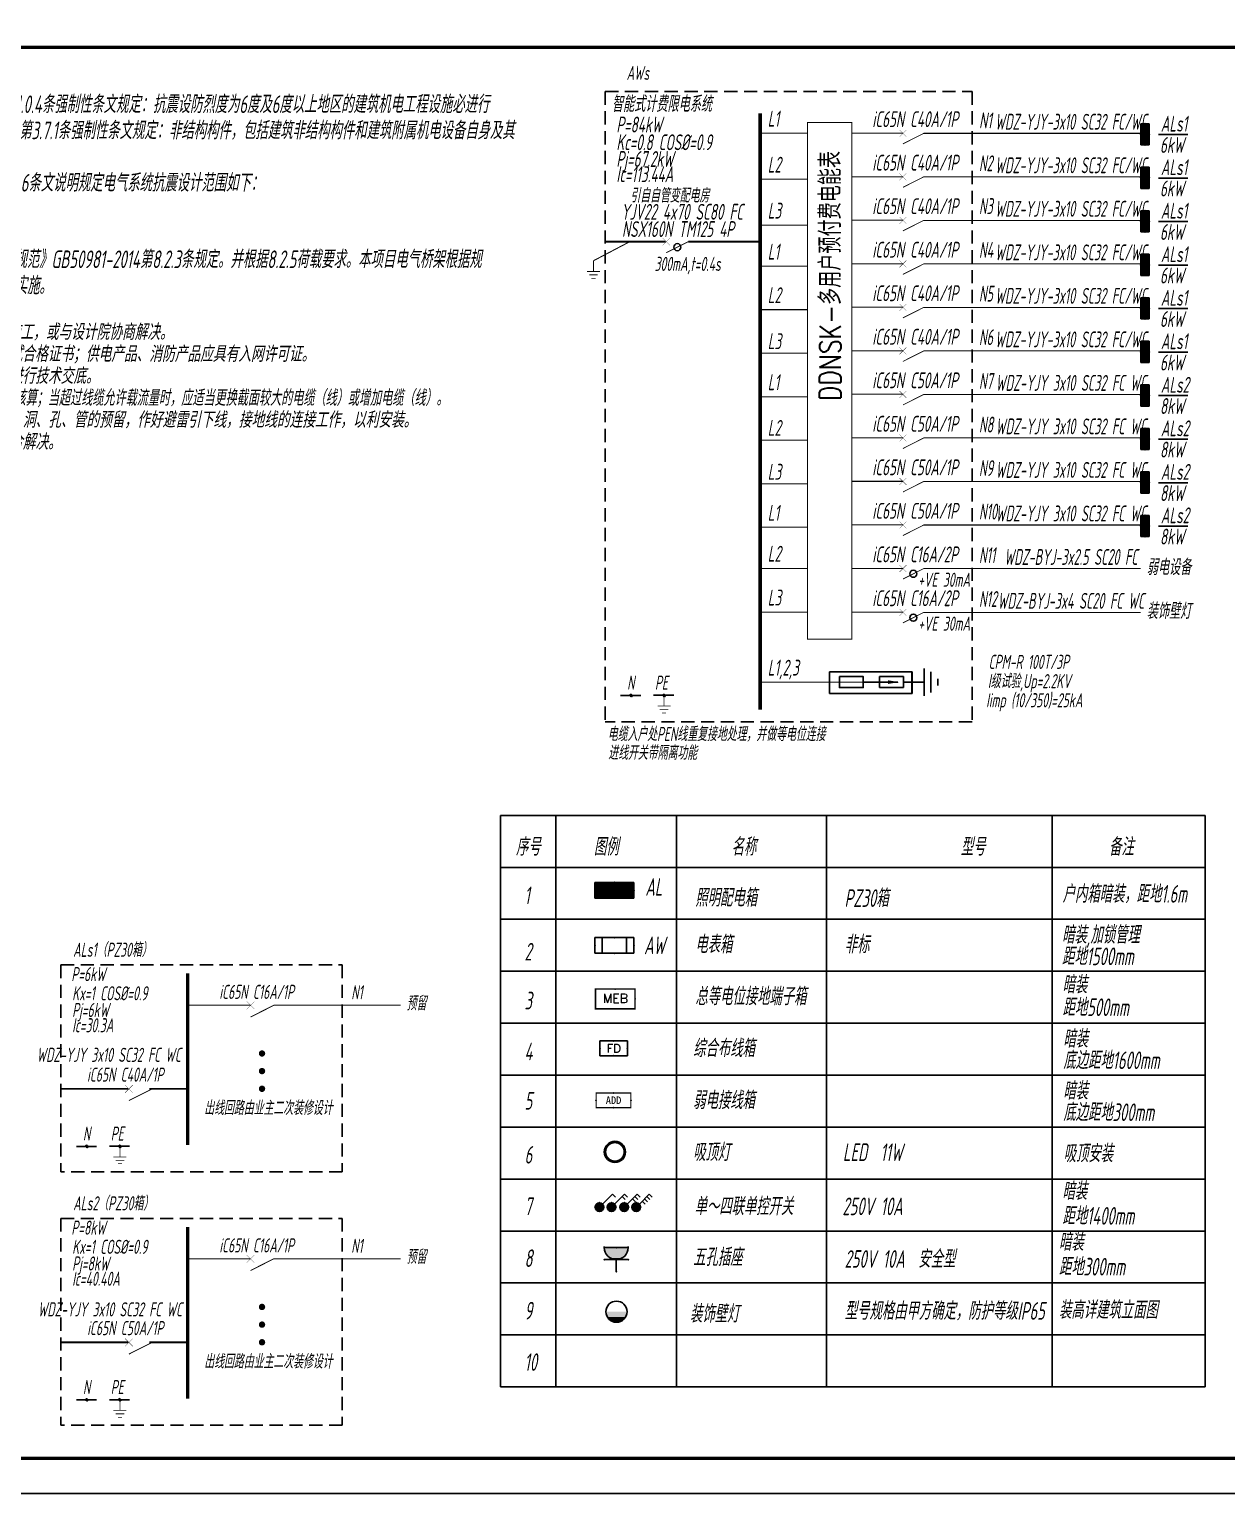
# Model space of a CAD drawing. Extents: x 679383 to 1725648, y -4158549 to 860327.
# Drawn here: x 753290 to 787223, y -2160208 to -2118231 of the extents above; entities that cross this region are included whole.
import ezdxf
from ezdxf.enums import TextEntityAlignment as Align

# ---------------------------------------------------------------- set-up
doc = ezdxf.new("R2010")
doc.units = 0
doc.header["$LTSCALE"] = 1000
doc.header["$MEASUREMENT"] = 0
doc.linetypes.add('DASH', pattern=[0.35, 0.25, -0.1])
doc.linetypes.add('DASH4', pattern=[0.1875, 0.125, -0.0625])
for name, color, linetype in [('DIM', 3, 'Continuous'), ('DIM-照明', 3, 'Continuous'), ('ELEMENT', 3, 'Continuous'), ('EQUIP-插座', 3, 'Continuous'), ('EQUIP-照明', 3, 'Continuous'), ('EQUIP-箱柜', 3, 'Continuous'), ('EQUIP-通讯', 3, 'Continuous'), ('TEL_TEXT', 7, 'Continuous'), ('TK', 161, 'Continuous'), ('WIRE-消防', 4, 'Continuous'), ('WIRE-照明', 2, 'Continuous'), ('图框', 140, 'Continuous')]:
    doc.layers.add(name, color=color, linetype=linetype)
doc.layers.add('EQUIP-消防', color=3, linetype='Continuous', lineweight=18)
doc.styles.add('_HT64F', font='SIMPLEX.SHX', dxfattribs={"width": 0.8, "bigfont": 'HZFS.SHX'})
doc.styles.add('_TCH_LABEL', font='simhei.ttf')
doc.styles.add('_TEL_DIM', font='SIMPLEX', dxfattribs={"width": 0.8, "height": 3.5, "bigfont": 'HZTXT'})
doc.styles.add('FFDI-TEXT', font='gbeitc.shx', dxfattribs={"width": 0.8, "height": 4.5, "bigfont": 'hztxt.shx'})
doc.styles.add('HZTXT', font='gbeitc.shx', dxfattribs={"width": 0.8, "height": 400, "bigfont": 'hztxt.shx'})
doc.styles.get("Standard").update_dxf_attribs({"font": 'gbenor.shx', "bigfont": 'gbcbig.shx'})

# ---------------------------------------------------------------- blocks, each defined once
blk = doc.blocks.new('1107AA')
at = {"color": 3, "linetype": 'Continuous'}
for points, const_width in [([(0, -7.5), (-3.79, 0)], 0.3), ([(-1.25, 1.25), (1.25, -1.25)], 0.1), ([(1.25, 1.25), (-1.25, -1.25)], 0.1)]:
    blk.add_lwpolyline(points, dxfattribs=dict(at, const_width=const_width))
blk = doc.blocks.new('0114')
at = {"color": 3, "linetype": 'Continuous', "const_width": 0.3}
for points in [[(0, 0), (0, -4.58)], [(-2.75, -4.58), (2.75, -4.58)], [(-1.83, -6.01), (1.83, -6.01)], [(-0.86, -7.5), (0.86, -7.5)]]:
    blk.add_lwpolyline(points, dxfattribs=at)
blk = doc.blocks.new('*X89')
at = {"color": 0}
for p, q in [((197.1, 124.2), (199.7, 126.7)), ((197.2, 123.8), (200.1, 126.7)), ((197.2, 124.6), (199.2, 126.7)), ((197.3, 123.4), (200.4, 126.6)), ((197.3, 125.2), (198.6, 126.5)), ((197.4, 123.1), (200.7, 126.5)), ((197.5, 122.9), (201, 126.3)), ((197.7, 122.6), (201.2, 126.1)), ((197.9, 122.4), (201.4, 125.9)), ((198.1, 122.2), (201.6, 125.7)), ((198.4, 122), (201.8, 125.4)), ((198.7, 121.9), (201.9, 125.2)), ((199, 121.8), (202, 124.8)), ((199.4, 121.7), (202.1, 124.5)), ((199.8, 121.7), (202.1, 124.1)), ((200.3, 121.8), (202, 123.5)), ((201.2, 122.3), (201.6, 122.7))]:
    blk.add_line(p, q, dxfattribs=at)
blk = doc.blocks.new('HC000089')
at = {"color": 4, "linetype": 'Continuous', "const_width": 0.2}
blk.add_lwpolyline([(-1.8, -1.8, 0.198912), (0, -2.5, 0.198912), (1.8, -1.8, 0.198912), (2.5, 0, 0.198912), (1.8, 1.8, 0.198912), (0, 2.5, 0.198912), (-1.8, 1.8, 0.198912), (-2.5, 0, 0.198912)], format="xyb", close=True, dxfattribs=at)
at = {"color": 4}
blk.add_blockref('*X89', (-199.6, -124.2), dxfattribs=at)
blk = doc.blocks.new('*X77')
at = {"color": 0}
for p, q in [((-250, 33), (-83, 200)), ((-250, 68), (-118, 200)), ((-250, 104), (-154, 200)), ((-250, 139), (-189, 200)), ((-250, 174), (-224, 200)), ((-247, 0), (-47, 200)), ((-212, 0), (-12, 200)), ((-177, 0), (23, 200)), ((-141, 0), (59, 200)), ((-106, 0), (94, 200)), ((-71, 0), (129, 200)), ((-35, 0), (165, 200)), ((0, 0), (200, 200)), ((35, 0), (235, 200)), ((71, 0), (250, 179)), ((106, 0), (250, 144)), ((141, 0), (250, 109)), ((177, 0), (250, 73)), ((212, 0), (250, 38)), ((247, 0), (250, 3))]:
    blk.add_line(p, q, dxfattribs=at)
blk = doc.blocks.new('$equip$00001421')
for p, q in [((0.75, 0.6), (-0.75, 0.6)), ((-0.75, 0.6), (-0.75, 0)), ((0.75, 0), (0.75, 0.6)), ((-0.75, 0), (0.75, 0))]:
    blk.add_line(p, q)
at = {"const_width": 0.6}
blk.add_lwpolyline([(-0.75, 0.3), (0.75, 0.3)], dxfattribs=at)
for p in [(0, 0.6), (-0.75, 0.3), (0, 0), (0.75, 0.3)]:
    blk.add_point(p)
at = {"xscale": 0.00300000000061118, "yscale": 0.00300000000061118, "zscale": 0.00300000000061118}
blk.add_blockref('*X77', (0, 0), dxfattribs=at)
at = {"style": '_TCH_LABEL', "flags": 9}
blk.add_attdef('A', (0, 0), '', height=0.00002, dxfattribs=at)
blk = doc.blocks.new('$equip$00002389')
for p, q in [((-0.65, 0.65), (-0.65, 0)), ((0.65, 0.65), (-0.65, 0.65)), ((0.65, 0), (0.65, 0.65)), ((-0.65, 0), (0.65, 0))]:
    blk.add_line(p, q)
at = {"const_width": 0.05}
blk.add_lwpolyline([(-0.65, 0.65), (0.65, 0.65), (0.65, 0), (-0.65, 0), (-0.65, 0.65), (0.65, 0.65)], dxfattribs=at)
for p in [(0, 0.65), (-0.65, 0.325), (0, 0), (0.65, 0.325)]:
    blk.add_point(p)
at = {"color": 7, "style": '_TEL_DIM'}
blk.add_attdef('$TEXT$', text='', height=0.3, dxfattribs=at).set_placement((0.006, 0.343), align=Align.MIDDLE_CENTER)
at = {"color": 7, "style": '_TEL_DIM', "flags": 1}
blk.add_attdef('A', text='', height=0.00002, dxfattribs=at).set_placement((0, 0), align=Align.MIDDLE_CENTER)
blk = doc.blocks.new('$equip$00001801')
for p, q in [((-0.65, 0.7), (-0.65, 0)), ((0.65, 0.7), (-0.65, 0.7)), ((0.65, 0.7), (0.65, 0)), ((-0.65, 0), (0.65, 0))]:
    blk.add_line(p, q)
for p in [(0, 0.7), (-0.65, 0.35), (0, 0), (0.65, 0.35)]:
    blk.add_point(p)
at = {"color": 7, "style": '_TEL_DIM'}
blk.add_attdef('$TEXT$', text='', height=0.4, dxfattribs=at).set_placement((0, 0.35), align=Align.MIDDLE_CENTER)
at = {"color": 7, "style": '_TEL_DIM', "flags": 1}
blk.add_attdef('A', text='', height=0.00002, dxfattribs=at).set_placement((0, 0), align=Align.MIDDLE_CENTER)
blk = doc.blocks.new('$equip_U$00000380(Hz-PC)')
at = {"const_width": 0.06}
blk.add_lwpolyline([(-0.82, 0.7), (0.82, 0.7), (0.82, 0), (-0.82, 0)], close=True, dxfattribs=at)
for p in [(0, 0.7), (-0.82, 0.35), (0, 0), (0.82, 0.35)]:
    blk.add_point(p)
at = {"color": 7, "style": '_TCH_LABEL'}
blk.add_attdef('$TEXT$', text='', height=0.36, dxfattribs=at).set_placement((-0.004, 0.344), align=Align.MIDDLE_CENTER)
at = {"color": 7, "style": '_TEL_DIM', "flags": 1}
blk.add_attdef('A', text='', height=0.00002, dxfattribs=at).set_placement((0, 0), align=Align.MIDDLE_CENTER)
blk = doc.blocks.new('$equip$00001150')
at = {"const_width": 0.1}
blk.add_lwpolyline([(-0.45, 0, 1), (0.45, 0, 1)], format="xyb", close=True, dxfattribs=at)
blk.add_circle((0, 0), 0.5)
at = {"flags": 9}
blk.add_attdef('A', (0, 0), '', height=0.00002, dxfattribs=at)
blk = doc.blocks.new('$equip$00001962')
for p, q in [((0.147, 0.356), (0.625, 0.833)), ((0.625, 0.833), (0.766, 0.692))]:
    blk.add_line(p, q)
blk.add_circle((0, 0.208), 0.208)
for p in [(-0.208, 0.208), (0, 0.417), (0, 0), (0.208, 0.208)]:
    blk.add_point(p)
for points in [[(-0.18, 0.313), (0.18, 0.313), (-0.208, 0.208), (0.208, 0.208)], [(-0.18, 0.104), (0.18, 0.104), (-0.208, 0.208), (0.208, 0.208)], [(-0.104, 0.389), (0.104, 0.389), (-0.18, 0.313), (0.18, 0.313)], [(-0.104, 0.028), (0.104, 0.028), (-0.18, 0.104), (0.18, 0.104)], [(0, 0.417), (0, 0.417), (-0.104, 0.389), (0.104, 0.389)], [(0, 0), (0, 0), (-0.104, 0.028), (0.104, 0.028)]]:
    blk.add_solid(points)
at = {"layer": 'TEL_TEXT', "style": '_TEL_DIM', "flags": 1}
blk.add_attdef('A', text='', height=0.00002, dxfattribs=at).set_placement((0, 0), align=Align.MIDDLE_CENTER)
blk = doc.blocks.new('$equip$00001963')
for p, q in [((0.147, 0.356), (0.625, 0.833)), ((0.512, 0.72), (0.653, 0.579)), ((0.625, 0.833), (0.766, 0.692))]:
    blk.add_line(p, q)
blk.add_circle((0, 0.208), 0.208)
for p in [(-0.208, 0.208), (0, 0.417), (0, 0), (0.208, 0.208)]:
    blk.add_point(p)
for points in [[(-0.18, 0.313), (0.18, 0.313), (-0.208, 0.208), (0.208, 0.208)], [(-0.18, 0.104), (0.18, 0.104), (-0.208, 0.208), (0.208, 0.208)], [(-0.104, 0.389), (0.104, 0.389), (-0.18, 0.313), (0.18, 0.313)], [(-0.104, 0.028), (0.104, 0.028), (-0.18, 0.104), (0.18, 0.104)], [(0, 0.417), (0, 0.417), (-0.104, 0.389), (0.104, 0.389)], [(0, 0), (0, 0), (-0.104, 0.028), (0.104, 0.028)]]:
    blk.add_solid(points)
at = {"layer": 'TEL_TEXT', "style": '_TEL_DIM', "flags": 1}
blk.add_attdef('A', text='', height=0.00002, dxfattribs=at).set_placement((0, 0), align=Align.MIDDLE_CENTER)
blk = doc.blocks.new('$equip$00001964')
for p, q in [((0.147, 0.356), (0.625, 0.833)), ((0.512, 0.72), (0.653, 0.579)), ((0.625, 0.833), (0.766, 0.692)), ((0.399, 0.607), (0.54, 0.466))]:
    blk.add_line(p, q)
blk.add_circle((0, 0.208), 0.208)
for p in [(-0.208, 0.208), (0, 0.417), (0, 0), (0.208, 0.208)]:
    blk.add_point(p)
for points in [[(-0.18, 0.313), (0.18, 0.313), (-0.208, 0.208), (0.208, 0.208)], [(-0.18, 0.104), (0.18, 0.104), (-0.208, 0.208), (0.208, 0.208)], [(-0.104, 0.389), (0.104, 0.389), (-0.18, 0.313), (0.18, 0.313)], [(-0.104, 0.028), (0.104, 0.028), (-0.18, 0.104), (0.18, 0.104)], [(0, 0.417), (0, 0.417), (-0.104, 0.389), (0.104, 0.389)], [(0, 0), (0, 0), (-0.104, 0.028), (0.104, 0.028)]]:
    blk.add_solid(points)
at = {"layer": 'TEL_TEXT', "style": '_TEL_DIM', "flags": 1}
blk.add_attdef('A', text='', height=0.00002, dxfattribs=at).set_placement((0, 0), align=Align.MIDDLE_CENTER)
blk = doc.blocks.new('$equip$00001965')
for p, q in [((0.147, 0.356), (0.625, 0.833)), ((0.512, 0.72), (0.653, 0.579)), ((0.625, 0.833), (0.766, 0.692)), ((0.286, 0.494), (0.427, 0.353)), ((0.399, 0.607), (0.54, 0.466))]:
    blk.add_line(p, q)
blk.add_circle((0, 0.208), 0.208)
for p in [(-0.208, 0.208), (0, 0.417), (0, 0), (0.208, 0.208)]:
    blk.add_point(p)
for points in [[(-0.18, 0.312), (0.18, 0.312), (-0.208, 0.208), (0.208, 0.208)], [(-0.18, 0.104), (0.18, 0.104), (-0.208, 0.208), (0.208, 0.208)], [(-0.104, 0.389), (0.104, 0.389), (-0.18, 0.312), (0.18, 0.312)], [(-0.104, 0.028), (0.104, 0.028), (-0.18, 0.104), (0.18, 0.104)], [(0, 0.417), (0, 0.417), (-0.104, 0.389), (0.104, 0.389)], [(0, 0), (0, 0), (-0.104, 0.028), (0.104, 0.028)]]:
    blk.add_solid(points)
at = {"layer": 'TEL_TEXT', "style": '_TEL_DIM', "flags": 1}
blk.add_attdef('A', text='', height=0.00002, dxfattribs=at).set_placement((0, 0), align=Align.MIDDLE_CENTER)
blk = doc.blocks.new('A$C7C37685A')
at = {"layer": 'ELEMENT', "color": 3}
for p, q in [((294, 104), (294, -104)), ((745, 104), (294, 104)), ((641, 0), (294, 0)), ((745, -104), (745, 104)), ((1135, -260), (1135, 260)), ((1264, -195), (1264, 195)), ((1394, -65), (1394, 65)), ((294, -104), (745, -104))]:
    blk.add_line(p, q, dxfattribs=at)
for points in [[(294, 0), (0, 0)], [(745, 0), (1135, 0)]]:
    blk.add_lwpolyline(points, dxfattribs=at)
for points in [[(658, 0), (450, -35), (450, 35), (658, 0)], [(450, 35), (658, 0), (450, -35), (450, 35)], [(450, -35), (450, 35), (658, 0), (450, 35)]]:
    blk.add_solid(points, dxfattribs=at)
blk = doc.blocks.new('A$C64190E90')
at = {"layer": 'DIM-照明', "color": 3}
blk.add_lwpolyline([(0, 104), (450, 104), (450, -104), (0, -104)], close=True, dxfattribs=at)
at = {"layer": 'DIM-照明'}
blk.add_blockref('A$C7C37685A', (466, 0), dxfattribs=at)
blk = doc.blocks.new('A$C5F6A5641')
at = {"layer": 'WIRE-照明', "color": 3}
for p, q in [((0, 0), (2337, 0)), ((0, -611), (0, 0)), ((2337, 0), (2337, -611)), ((2337, -611), (0, -611))]:
    blk.add_line(p, q, dxfattribs=at)
blk = doc.blocks.new('$equip$00001237')
for p, q in [((-0.5, 1.05), (-0.5, 1)), ((-0.5, 1), (0.5, 1)), ((0.5, 1.05), (0.5, 1)), ((0.5, 0.5), (-0.5, 0.5)), ((0, 0.5), (0, 0))]:
    blk.add_line(p, q)
blk.add_arc((0, 1), 0.5, 180, 0)
for p in [(0, 1), (-0.5, 0.5), (0, 0), (0.5, 0.5)]:
    blk.add_point(p)
for points in [[(0.433, 0.75), (-0.433, 0.75), (0.5, 1), (-0.5, 1)], [(0.25, 0.567), (-0.25, 0.567), (0.433, 0.75), (-0.433, 0.75)], [(0, 0.5), (0, 0.5), (0.25, 0.567), (-0.25, 0.567)]]:
    blk.add_solid(points)
at = {"flags": 9}
blk.add_attdef('A', (0, 0), '', height=0.00002, dxfattribs=at)
blk = doc.blocks.new('$equip$00001428')
for p, q in [((0.75, 0.6), (-0.75, 0.6)), ((-0.75, 0.6), (-0.75, 0)), ((-0.469, 0.6), (-0.469, 0)), ((0.469, 0.6), (0.469, 0)), ((0.75, 0), (0.75, 0.6)), ((-0.75, 0), (0.75, 0))]:
    blk.add_line(p, q)
for p in [(0, 0.6), (-0.75, 0.3), (0, 0), (0.75, 0.3)]:
    blk.add_point(p)
at = {"style": '_TCH_LABEL', "flags": 9}
blk.add_attdef('A', (0, 0), '', height=0.00002, dxfattribs=at)
blk = doc.blocks.new('$equip$00001151')
blk.add_circle((0, 0.5), 0.5)
for points in [[(0.433, 0.25), (-0.433, 0.25), (0.5, 0.5), (-0.5, 0.5)], [(0.25, 0.067), (-0.25, 0.067), (0.433, 0.25), (-0.433, 0.25)], [(0, 0), (0, 0), (0.25, 0.067), (-0.25, 0.067)]]:
    blk.add_solid(points)
at = {"flags": 9}
blk.add_attdef('A', (0, 0), '', height=0.00002, dxfattribs=at)

msp = doc.modelspace()

# ---------------------------------------------------------------- linework, layer by layer
at = {"layer": 'DIM', "color": 2, "linetype": 'Continuous'}
for p, q in [((766642, -2140506), (786624, -2140506)), ((766642, -2141979), (786624, -2141979)), ((766642, -2143451), (786624, -2143451)), ((766642, -2144924), (786624, -2144924)), ((766642, -2146397), (786624, -2146397)), ((766642, -2147870), (786624, -2147870)), ((766642, -2149342), (786624, -2149342)), ((766642, -2150815), (786624, -2150815)), ((766642, -2152288), (786624, -2152288)), ((766642, -2153760), (786624, -2153760)), ((766642, -2155233), (786624, -2155233)), ((766642, -2156706), (786624, -2156706))]:
    msp.add_line(p, q, dxfattribs=at)
at = {"layer": 'DIM-照明', "color": 3, "linetype": 'DASH4', "ltscale": 3}
for p, q in [((769608, -2119984), (780014, -2119984)), ((769608, -2119984), (769608, -2137857)), ((780014, -2119984), (780014, -2137857)), ((780014, -2137857), (769608, -2137857)), ((754177, -2144743), (762156, -2144743)), ((754177, -2144743), (754177, -2150608)), ((762156, -2144743), (762156, -2150608)), ((762156, -2150608), (754177, -2150608)), ((754177, -2151929), (762156, -2151929)), ((754177, -2151929), (754177, -2157795)), ((762156, -2151929), (762156, -2157795)), ((762156, -2157795), (754177, -2157795))]:
    msp.add_line(p, q, dxfattribs=at)
at = {"layer": 'DIM-照明', "color": 7}
for p, q in [((785302, -2121204), (786128, -2121204)), ((785302, -2122438), (786128, -2122438)), ((785302, -2123671), (786128, -2123671)), ((785302, -2124905), (786128, -2124905)), ((785302, -2126139), (786128, -2126139)), ((785302, -2127372), (786128, -2127372)), ((785302, -2128606), (786128, -2128606)), ((785302, -2129840), (786128, -2129840)), ((785302, -2131074), (786128, -2131074)), ((785302, -2132307), (786128, -2132307))]:
    msp.add_line(p, q, dxfattribs=at)
at = {"layer": 'DIM-照明', "color": 3, "const_width": 100}
for points in [[(774003, -2120603), (774003, -2137511)], [(757773, -2144986), (757773, -2149854)], [(757773, -2152172), (757773, -2157041)]]:
    msp.add_lwpolyline(points, dxfattribs=at)
at = {"layer": 'DIM-照明', "color": 3, "linetype": 'Continuous', "const_width": 29}
msp.add_lwpolyline([(775349, -2120861), (776603, -2120861), (776603, -2135511), (775349, -2135511)], close=True, dxfattribs=at)
at = {"layer": 'DIM-照明', "color": 3, "linetype": 'Continuous'}
for points, const_width in [([(774003, -2121166), (775349, -2121166)], 29), ([(776603, -2121166), (778052, -2121166)], 29), ([(778642, -2121171), (784796, -2121171)], 29), ([(774003, -2122469), (775349, -2122469)], 29), ([(776603, -2122400), (778052, -2122400)], 29), ([(778642, -2122404), (784796, -2122404)], 29), ([(776603, -2123634), (778052, -2123634)], 29), ([(774003, -2123773), (775349, -2123773)], 29), ([(778642, -2123638), (784796, -2123638)], 29), ([(769278, -2124783), (770308, -2124241)], 28.8), ([(769608, -2124241), (771328, -2124241)], 49.9), ([(771966, -2124241), (774003, -2124241)], 49.9), ([(776603, -2124867), (778052, -2124867)], 29), ([(778642, -2124872), (784796, -2124872)], 29), ([(774003, -2124937), (775349, -2124937)], 29), ([(776603, -2126101), (778052, -2126101)], 29), ([(778642, -2126105), (784796, -2126105)], 29), ([(774003, -2126170), (775349, -2126170)], 29), ([(774003, -2127404), (775349, -2127404)], 29), ([(776603, -2127335), (778052, -2127335)], 29), ([(778642, -2127339), (784796, -2127339)], 29), ([(774003, -2128638), (775349, -2128638)], 29), ([(776603, -2128568), (778052, -2128568)], 29), ([(778642, -2128573), (784796, -2128573)], 29), ([(774003, -2129871), (775349, -2129871)], 29), ([(776603, -2129802), (778052, -2129802)], 29), ([(778642, -2129807), (784796, -2129807)], 29), ([(774003, -2131105), (775349, -2131105)], 29), ([(776603, -2131036), (778052, -2131036)], 29), ([(778642, -2131040), (784796, -2131040)], 29), ([(774003, -2132339), (775349, -2132339)], 29), ([(776603, -2132270), (778052, -2132270)], 29), ([(778642, -2132274), (784796, -2132274)], 29), ([(774003, -2133505), (775349, -2133505)], 29), ([(776603, -2133505), (778052, -2133505)], 29), ([(778642, -2133508), (784796, -2133508)], 29), ([(774003, -2134749), (775349, -2134749)], 29), ([(776603, -2134749), (778052, -2134749)], 29), ([(778642, -2134751), (784796, -2134751)], 29), ([(774003, -2136728), (777216, -2136728)], 29), ([(770040, -2137106), (770621, -2137106)], 47.5), ([(770978, -2137102), (771558, -2137102)], 47.5), ([(757773, -2145890), (759555, -2145890)], 28.8), ([(760212, -2145890), (763811, -2145890)], 28.8), ([(754177, -2148259), (756091, -2148259)], 52.6), ([(756680, -2148259), (757773, -2148259)], 52.6), ([(754610, -2149888), (755191, -2149888)], 47.5), ([(755548, -2149884), (756128, -2149884)], 47.5), ([(757773, -2153076), (759555, -2153076)], 28.8), ([(760212, -2153076), (763811, -2153076)], 28.8), ([(754177, -2155446), (756091, -2155446)], 52.6), ([(756680, -2155446), (757773, -2155446)], 52.6), ([(754610, -2157075), (755191, -2157075)], 47.5), ([(755548, -2157071), (756128, -2157071)], 47.5)]:
    msp.add_lwpolyline(points, dxfattribs=dict(at, const_width=const_width))
at = {"layer": 'DIM-照明', "color": 7, "const_width": 90, "elevation": 0}
for points in [[(759834, -2147255, 1), (759924, -2147255, 1)], [(759834, -2147755, 1), (759924, -2147755, 1)], [(759834, -2148256, 1), (759924, -2148256, 1)], [(759834, -2154441, 1), (759924, -2154441, 1)], [(759834, -2154942, 1), (759924, -2154942, 1)], [(759834, -2155442, 1), (759924, -2155442, 1)]]:
    msp.add_lwpolyline(points, format="xyb", close=True, dxfattribs=at)
at = {"layer": 'DIM-照明', "color": 3, "linetype": 'Continuous'}
for centre in [(771654, -2124398), (778347, -2133657), (778347, -2134901)]:
    msp.add_circle(centre, 100, dxfattribs=at)
at = {"layer": 'TK', "color": 2}
for p, q in [((766642, -2140506), (766642, -2156706)), ((768212, -2140506), (768212, -2156706)), ((771631, -2140506), (771631, -2156706)), ((775884, -2140506), (775884, -2156706)), ((782280, -2140506), (782280, -2156706)), ((786624, -2140506), (786624, -2156706)), ((786624, -2140507), (786624, -2156706)), ((786624, -2141979), (786624, -2156706))]:
    msp.add_line(p, q, dxfattribs=at)
at = {"layer": 'WIRE-照明', "color": 3}
for p, q in [((775972, -2136440), (778308, -2136440)), ((775972, -2137051), (775972, -2136440)), ((778308, -2136440), (778308, -2137051)), ((778308, -2137051), (775972, -2137051))]:
    msp.add_line(p, q, dxfattribs=at)
at = {"layer": '图框'}
for points in [[(738895, -2117779), (798295, -2117779), (798295, -2159733), (738895, -2159733)], [(738895, -2201733), (813195, -2201733), (813195, -2159733), (738895, -2159733)]]:
    msp.add_lwpolyline(points, close=True, dxfattribs=at)
at = {"layer": '图框', "const_width": 100}
msp.add_lwpolyline([(741395, -2158733), (797295, -2158733), (797295, -2118733), (741395, -2118733)], close=True, dxfattribs=at)

# ---------------------------------------------------------------- block references
at = {"layer": 'DIM-照明', "linetype": 'Continuous', "rotation": 90}
for p, xscale, yscale, zscale in [((778052, -2121171), 78.65151834487915, 78.65151834487915, 78.65151834487915), ((778052, -2122404), 78.65151834487915, 78.65151834487915, 78.65151834487915), ((778052, -2123638), 78.65151834487915, 78.65151834487915, 78.65151834487915), ((771342, -2124241), 83.2291202545166, 83.2291202545166, 83.2291202545166), ((778052, -2124872), 78.65151834487915, 78.65151834487915, 78.65151834487915), ((778052, -2126105), 78.65151834487915, 78.65151834487915, 78.65151834487915), ((778052, -2127339), 78.65151834487915, 78.65151834487915, 78.65151834487915), ((778052, -2128573), 78.65151834487915, 78.65151834487915, 78.65151834487915), ((778052, -2129807), 78.65151834487915, 78.65151834487915, 78.65151834487915), ((778052, -2131040), 78.65151834487915, 78.65151834487915, 78.65151834487915), ((778052, -2132274), 78.65151834487915, 78.65151834487915, 78.65151834487915), ((759555, -2145890), 87.60960006713867, 87.60960006713867, 87.60960006713867), ((756105, -2148259), 87.60960006713867, 87.60960006713867, 87.60960006713867), ((759555, -2153076), 87.60960006713867, 87.60960006713867, 87.60960006713867), ((756105, -2155446), 87.60960006713867, 87.60960006713867, 87.60960006713867)]:
    msp.add_blockref('1107AA', p, dxfattribs=dict(at, xscale=xscale, yscale=yscale, zscale=zscale))
at = {"layer": 'DIM-照明', "color": 3, "linetype": 'Continuous', "xscale": -66.50000000000003, "yscale": 66.5, "zscale": 66.49999999999999, "rotation": 1.643353773062017e-06}
msp.add_blockref('0114', (769278, -2124783), dxfattribs=at)
at = {"layer": 'DIM-照明', "color": 7, "xscale": 78.65151834487915, "yscale": 78.65151834487915, "zscale": 78.65151834487915, "rotation": 90}
for p in [(778052, -2133508), (778052, -2134751)]:
    msp.add_blockref('1107AA', p, dxfattribs=at)
at = {"layer": 'DIM-照明', "xscale": 14.62999999523163, "yscale": 14.62999999523163, "zscale": 14.62999999523163}
for p in [(770343, -2137106), (771279, -2137106), (754912, -2149888), (755849, -2149888), (754912, -2157075), (755849, -2157075)]:
    msp.add_blockref('HC000089', p, dxfattribs=at)
at = {"layer": 'DIM-照明', "linetype": 'DASH', "xscale": -66.50000000000003, "yscale": 66.5, "zscale": 66.49999999999999, "rotation": 1.643353773062017e-06}
for p in [(771279, -2137102), (755849, -2149884), (755849, -2157071)]:
    msp.add_blockref('0114', p, dxfattribs=at)
at = {"layer": 'EQUIP-插座', "xscale": 678.8571428656578, "yscale": 678.8571428656578, "zscale": 678.8571428656578}
msp.add_blockref('$equip$00001237', (769922, -2153438), dxfattribs=at)
at = {"layer": 'EQUIP-消防', "color": 7, "xscale": 864, "yscale": 864, "zscale": 864}
msp.add_blockref('$equip$00002389', (769895, -2145990), dxfattribs=at).add_auto_attribs({'$TEXT$': 'MEB'})
at = {"layer": 'EQUIP-照明', "color": 2, "xscale": 600, "yscale": 600, "zscale": 600}
msp.add_blockref('$equip$00001150', (769885, -2150045), dxfattribs=at)
at = {"layer": 'EQUIP-照明'}
for name, p, xscale, yscale, zscale in [('$equip$00001962', (769446, -2151733), 589.285714328289, 589.285714328289, 589.285714328289), ('$equip$00001963', (769789, -2151733), 589.285714328289, 589.285714328289, 589.285714328289), ('$equip$00001964', (770149, -2151733), 589.285714328289, 589.285714328289, 589.285714328289), ('$equip$00001965', (770492, -2151733), 589.285714328289, 589.285714328289, 589.285714328289), ('$equip$00001151', (769929, -2154876), 600, 600, 600)]:
    msp.add_blockref(name, p, dxfattribs=dict(at, xscale=xscale, yscale=yscale, zscale=zscale))
at = {"layer": 'EQUIP-箱柜', "xscale": 400, "yscale": 400, "zscale": 400, "rotation": 90}
for p in [(785036, -2121199), (785036, -2122432), (785036, -2123666), (785036, -2124900), (785036, -2126133), (785036, -2127367), (785036, -2128601), (785036, -2129834), (785036, -2131068), (785036, -2132302)]:
    msp.add_blockref('$equip$00001421', p, dxfattribs=at)
at = {"layer": 'EQUIP-箱柜', "xscale": 736.6071428656578, "yscale": 736.6071428656578, "zscale": 736.6071428656578}
msp.add_blockref('$equip$00001421', (769870, -2142848), dxfattribs=at)
at = {"layer": 'EQUIP-箱柜', "ltscale": 5, "xscale": 736.6071428656578, "yscale": 736.6071428656578, "zscale": 736.6071428656578}
msp.add_blockref('$equip$00001428', (769870, -2144412), dxfattribs=at)
at = {"layer": 'EQUIP-箱柜'}
ref = msp.add_blockref('$equip_U$00000380(Hz-PC)', (769845, -2148375), dxfattribs=dict(at, xscale=600, yscale=600, zscale=600, rotation=179.9999999983992))
ref.add_attrib('$TEXT$', 'ADD', dxfattribs={"layer": '0', "color": 7, "height": 216, "style": '_TCH_LABEL'}).set_placement((769847, -2148581), align=Align.MIDDLE_CENTER)
at = {"layer": 'EQUIP-通讯', "xscale": 600, "yscale": 600, "zscale": 600}
msp.add_blockref('$equip$00001801', (769852, -2147319), dxfattribs=at).add_auto_attribs({'$TEXT$': 'FD'})
at = {"layer": 'WIRE-消防'}
msp.add_blockref('A$C5F6A5641', (775972, -2136440), dxfattribs=at)
at = {"layer": 'WIRE-照明', "xscale": 1.5, "yscale": 1.5, "zscale": 1.5}
msp.add_blockref('A$C64190E90', (776250, -2136728), dxfattribs=at)

# ---------------------------------------------------------------- texts
at = {"color": 0, "style": 'HZTXT', "width": 0.7}
for s, p in [('1、根据《建筑机电工程抗震设计规范》GB50981-2014  第1.0.4条强制性条文规定：抗震设防烈度为6度及6度以上地区的建筑机电工程设施必进行', (743545, -2120596)), ('抗震设计。以及根据《建筑抗震设计规范》GB50011-2010第3.7.1条强制性条文规定：非结构构件，包括建筑非结构构件和建筑附属机电设备自身及其', (743946, -2121338)), ('2、根据《建筑机电工程抗震设计规范》GB50981-2014第3.1.6条文说明规定电气系统抗震设计范围如下：  ', (743491, -2122822)), ('3、抗震支吊架最大设计间距须符合《建筑机电工程抗震设计规范》GB50981-2014第8.2.3条规定。并根据8.2.5荷载要求。本项目电气桥架根据规', (743547, -2124991)), ('范要求设置抗震支吊架，具体由有资质的专业公司深化后实施。 ', (744113, -2125733)), ('序号', (767076, -2141646)), ('图例', (769286, -2141646)), ('名称', (773188, -2141646)), ('型号', (779688, -2141646)), ('备注', (783892, -2141646)), ('AL', (770748, -2142783)), ('户内箱暗装，距地1.6m', (782574, -2142981)), ('1', (767323, -2143021)), ('照明配电箱', (772160, -2143090)), ('PZ30箱', (776397, -2143102)), ('暗装,加锁管理', (782560, -2144142)), ('2', (767323, -2144619)), ('距地1500mm', (782560, -2144752)), ('3', (767323, -2146007)), ('4', (767323, -2147448)), ('5', (767323, -2148848)), ('6', (767323, -2150377)), ('暗装', (782570, -2151407)), ('7', (767323, -2151836)), ('距地1400mm', (782570, -2152109)), ('暗装', (782472, -2152848)), ('8', (767323, -2153309)), ('五孔插座', (772098, -2153280)), ('250V 10A  安全型', (776397, -2153331)), ('距地300mm', (782472, -2153550)), ('型号规格由甲方确定，防护等级IP65', (776397, -2154804)), ('装高详建筑立面图', (782472, -2154777)), ('9', (767323, -2154795)), ('装饰壁灯', (772008, -2154885)), ('10', (767323, -2156254))]:
    msp.add_text(s, height=500, dxfattribs=at).set_placement(p)
for s, p in [('单～四联单控开关', (772138, -2151589)), ('250V 10A', (776336, -2151589))]:
    msp.add_text(s, height=500, dxfattribs=at).set_placement(p, align=Align.MIDDLE_LEFT)
at = {"layer": 'DIM-照明', "color": 7, "style": 'HZTXT'}
for s, height, width, p in [('AWs', 400, 0.7, (770537, -2119457)), ('WDZ-YJY-3x10 SC32 FC/WC', 450, 0.65, (782816, -2120842)), ('WDZ-YJY-3x10 SC32 FC/WC', 450, 0.65, (782816, -2122076)), ('YJV22 4x70 SC80 FC', 450, 0.7, (771789, -2123395)), ('WDZ-YJY-3x10 SC32 FC/WC', 450, 0.65, (782816, -2123310)), ('NSX160N TM125 4P', 450, 0.7, (771675, -2123885)), ('WDZ-YJY-3x10 SC32 FC/WC', 450, 0.65, (782816, -2124544)), ('WDZ-YJY-3x10 SC32 FC/WC', 450, 0.65, (782816, -2125777)), ('WDZ-YJY-3x10 SC32 FC/WC', 450, 0.65, (782816, -2127011)), ('WDZ-YJY 3x10 SC32 FC WC', 450, 0.65, (782816, -2128245)), ('WDZ-YJY 3x10 SC32 FC WC', 450, 0.65, (782816, -2129478)), ('WDZ-YJY 3x10 SC32 FC WC', 450, 0.65, (782816, -2130712)), ('WDZ-YJY 3x10 SC32 FC WC', 450, 0.65, (782816, -2131946)), ('WDZ-BYJ-3x2.5 SC20 FC', 450, 0.65, (782816, -2133179)), ('WDZ-BYJ-3x4 SC20 FC WC', 450, 0.65, (782816, -2134423))]:
    msp.add_text(s, height=height, dxfattribs=dict(at, width=width)).set_placement(p, align=Align.MIDDLE)
for s, height, width, p in [('智能式计费限电系统', 450, 0.7, (769797, -2120563, 0)), ('L1', 450, 0.7, (774218, -2120981)), ('iC65N C40A/1P', 450, 0.7, (777183, -2120995)), ('N1', 450, 0.7, (780209, -2121030)), ('ALs1', 450, 0.7, (785364, -2121122)), ('P=84kW', 450, 0.7, (769927, -2121147)), ('Kc=0.8 COS%%C=0.9', 450, 0.7, (769927, -2121649)), ('6kW', 450, 0.7, (785340, -2121725)), ('Pj=67.2kW', 450, 0.7, (769927, -2122123)), ('L2', 450, 0.7, (774218, -2122284)), ('iC65N C40A/1P', 450, 0.7, (777183, -2122228)), ('N2', 450, 0.65, (780209, -2122245)), ('ALs1', 450, 0.7, (785364, -2122356)), ('Ic=113.44A', 450, 0.7, (769927, -2122555)), ('6kW', 450, 0.7, (785340, -2122959)), ('L3', 450, 0.7, (774218, -2123588)), ('iC65N C40A/1P', 450, 0.7, (777183, -2123462)), ('N3', 450, 0.65, (780209, -2123459)), ('ALs1', 450, 0.7, (785364, -2123589)), ('6kW', 450, 0.7, (785340, -2124193)), ('L1', 450, 0.7, (774218, -2124751)), ('iC65N C40A/1P', 450, 0.7, (777183, -2124696)), ('N4', 450, 0.65, (780209, -2124703)), ('ALs1', 450, 0.7, (785364, -2124823)), ('6kW', 450, 0.7, (785340, -2125426)), ('L2', 450, 0.7, (774218, -2125985)), ('iC65N C40A/1P', 450, 0.7, (777183, -2125929)), ('N5', 450, 0.65, (780209, -2125941)), ('ALs1', 450, 0.7, (785364, -2126057)), ('6kW', 450, 0.7, (785340, -2126660)), ('L3', 450, 0.7, (774218, -2127289)), ('iC65N C40A/1P', 450, 0.7, (777183, -2127163)), ('N6', 450, 0.65, (780209, -2127175)), ('ALs1', 450, 0.7, (785364, -2127291)), ('6kW', 450, 0.7, (785340, -2127894)), ('L1', 450, 0.7, (774218, -2128452)), ('iC65N C50A/1P', 450, 0.7, (777183, -2128397)), ('N7', 450, 0.65, (780209, -2128418)), ('ALs2', 450, 0.7, (785364, -2128524)), ('8kW', 450, 0.7, (785340, -2129127)), ('L2', 450, 0.7, (774218, -2129745)), ('iC65N C50A/1P', 450, 0.7, (777183, -2129630)), ('N8', 450, 0.65, (780209, -2129652)), ('ALs2', 450, 0.7, (785364, -2129758)), ('8kW', 450, 0.7, (785340, -2130361)), ('L3', 450, 0.7, (774218, -2130990)), ('iC65N C50A/1P', 450, 0.7, (777183, -2130864)), ('N9', 450, 0.65, (780209, -2130886)), ('ALs2', 450, 0.7, (785364, -2130992)), ('8kW', 450, 0.7, (785340, -2131595)), ('L1', 450, 0.7, (774218, -2132153)), ('iC65N C50A/1P', 450, 0.7, (777183, -2132098)), ('N10', 450, 0.65, (780209, -2132119)), ('ALs2', 450, 0.7, (785364, -2132225)), ('8kW', 450, 0.7, (785340, -2132828)), ('L2', 450, 0.7, (774218, -2133313)), ('iC65N C16A/2P', 450, 0.7, (777183, -2133332)), ('N11', 450, 0.65, (780209, -2133353)), ('弱电设备', 450, 0.7, (784962, -2133694)), ('L3', 450, 0.7, (774218, -2134557)), ('iC65N C16A/2P', 450, 0.7, (777183, -2134575)), ('N12', 450, 0.65, (780209, -2134597)), ('装饰壁灯', 450, 0.7, (784962, -2134938)), ('L1,2,3', 450, 0.7, (774218, -2136543)), ('预留', 400, 0.7, (763977, -2146032)), ('预留', 400, 0.7, (763977, -2153219))]:
    msp.add_text(s, height=height, dxfattribs=dict(at, width=width)).set_placement(p)
at = {"layer": 'DIM-照明', "color": 7, "style": '_HT64F', "width": 0.8}
msp.add_text('DDNSK-多用户预付费电能表 ', height=605.87, rotation=90, dxfattribs=at).set_placement((776293, -2128755, 0))
at = {"layer": 'DIM-照明', "color": 7, "linetype": 'Continuous', "style": 'HZTXT', "width": 0.7}
msp.add_text('引自自管变配电房', height=400, rotation=0, dxfattribs=at).set_placement((771438, -2122910, 0), align=Align.MIDDLE)
at = {"layer": 'DIM-照明', "color": 7, "linetype": 'Continuous'}
for s, height, style, width, p in [('300mA,t=0.4s', 400, 'HZTXT', 0.7, (771010, -2125072)), ('1. 凡与施工有关而又未说明之处，参见相关电气安装图集施工，或与设计院协商解决。', 450, 'FFDI-TEXT', 0.8, (743583, -2127029)), ('2. 本工程所选设备、材料，必须具有国家级检测中心的测试合格证书；供电产品、消防产品应具有入网许可证。', 450, 'FFDI-TEXT', 0.8, (743583, -2127651)), ('3. 所有设备确定厂家后均需建设、施工、设计、监理四方进行技术交底。', 450, 'FFDI-TEXT', 0.8, (743583, -2128273)), ('4. 若实际安装容量或使用容量大于预留容量时，应对导线截面进行核算；当超过线缆允许载流量时，应适当更换截面较大的电缆（线）或增加电缆（线）。', 450, 'FFDI-TEXT', 0.7, (743583, -2128895)), ('5. 电气施工人员应与土建工种密切配合，作好多种予埋件、洞、孔、管的预留，作好避雷引下线，接地线的连接工作，以利安装。', 450, 'FFDI-TEXT', 0.8, (743583, -2129517)), ('6. 未尽事宜请照国家和地方相关规范规定执行，在现场配合解决。', 450, 'FFDI-TEXT', 0.8, (743583, -2130139)), ('+VE 30mA', 400, 'HZTXT', 0.7, (778484, -2134027)), ('+VE 30mA', 400, 'HZTXT', 0.7, (778484, -2135271)), ('CPM-R 100T/3P', 400, 'HZTXT', 0.7, (780481, -2136354)), ('I级试验,Up=2.2KV', 400, 'HZTXT', 0.7, (780460, -2136900)), ('Iimp (10/350)=25kA', 400, 'HZTXT', 0.7, (780410, -2137442)), ('ALs1（PZ30箱）', 400, 'HZTXT', 0.7, (754523, -2144516)), ('P=6kW', 400, 'HZTXT', 0.7, (754474, -2145206)), ('Kx=1 COS%%C=0.9', 400, 'HZTXT', 0.7, (754497, -2145749)), ('iC65N C16A/1P', 400, 'HZTXT', 0.7, (758670, -2145709)), ('N1', 400, 'HZTXT', 0.7, (762410, -2145721)), ('Pj=6kW', 400, 'HZTXT', 0.7, (754497, -2146223)), ('Ic=30.3A', 400, 'HZTXT', 0.7, (754497, -2146655)), ('出线回路由业主二次装修设计', 400, 'HZTXT', 0.7, (758237, -2148999)), ('ALs2（PZ30箱）', 400, 'HZTXT', 0.7, (754523, -2151702)), ('P=8kW', 400, 'HZTXT', 0.7, (754474, -2152392)), ('Kx=1 COS%%C=0.9', 400, 'HZTXT', 0.7, (754497, -2152936)), ('iC65N C16A/1P', 400, 'HZTXT', 0.7, (758670, -2152896)), ('N1', 400, 'HZTXT', 0.7, (762410, -2152908)), ('Pj=8kW', 400, 'HZTXT', 0.7, (754497, -2153410)), ('Ic=40.40A', 400, 'HZTXT', 0.7, (754497, -2153842)), ('出线回路由业主二次装修设计', 400, 'HZTXT', 0.7, (758237, -2156186))]:
    msp.add_text(s, height=height, dxfattribs=dict(at, style=style, width=width)).set_placement(p)
at = {"layer": 'DIM-照明', "linetype": 'Continuous', "style": 'HZTXT', "width": 0.7}
for s, p in [('N', (770233, -2136943)), ('PE', (771021, -2136943)), ('N', (754803, -2149726)), ('PE', (755591, -2149726)), ('N', (754803, -2156912)), ('PE', (755591, -2156912))]:
    msp.add_text(s, height=400, dxfattribs=at).set_placement(p)
at = {"layer": 'DIM-照明', "color": 7, "linetype": 'Continuous', "style": 'HZTXT', "width": 0.7}
for s, p in [('电缆入户处PEN线重复接地处理，并做等电位连接', (772764, -2138184, 0)), ('进线开关带隔离功能', (770952, -2138709, 0)), ('WDZ-YJY 3x10 SC32 FC WC', (755535, -2147293)), ('iC65N C40A/1P', (756003, -2147854)), ('WDZ-YJY 3x10 SC32 FC WC', (755568, -2154509)), ('iC65N C50A/1P', (756003, -2155041))]:
    msp.add_text(s, height=400, dxfattribs=at).set_placement(p, align=Align.MIDDLE)
at = {"layer": 'DIM-照明', "color": 0, "style": 'HZTXT', "width": 0.7}
for s, p in [('AW', (770713, -2144440)), ('电表箱', (772160, -2144413)), ('非标', (776397, -2144413)), ('暗装', (782573, -2145553)), ('总等电位接地端子箱', (772160, -2145887)), ('距地500mm', (782573, -2146195)), ('暗装', (782595, -2147088)), ('暗装', (782595, -2147088)), ('综合布线箱', (772098, -2147359)), ('底边距地1600mm', (782595, -2147698)), ('弱电接线箱', (772098, -2148832)), ('暗装', (782595, -2148561)), ('底边距地300mm', (782595, -2149171)), ('吸顶灯', (772098, -2150305)), ('LED  11W', (776351, -2150305)), ('吸顶安装', (782602, -2150340))]:
    msp.add_text(s, height=500, dxfattribs=at).set_placement(p)

doc.saveas('drawing.dxf')
